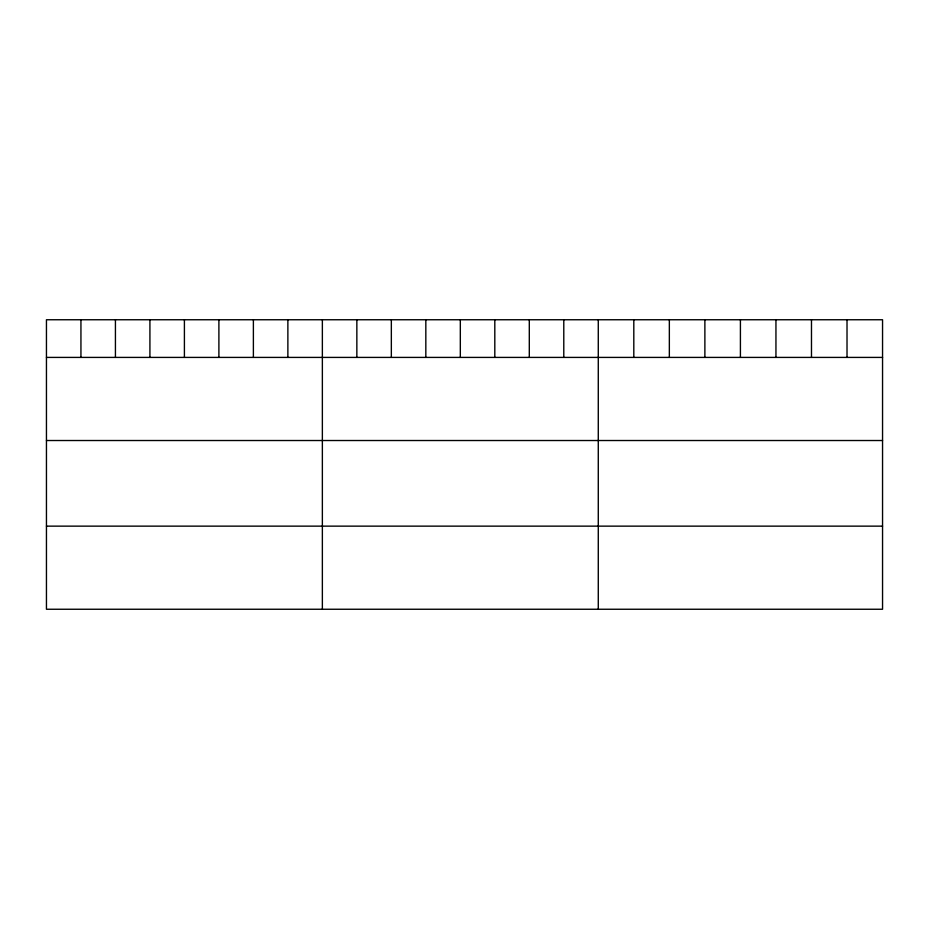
<?xml version="1.0" encoding="UTF-8"?>
<svg xmlns="http://www.w3.org/2000/svg" width="929" height="929" viewBox="0 0 929 929"><rect width="100%" height="100%" fill="white"/><g stroke="black" fill="none" stroke-linecap="round" stroke-linejoin="round"><path stroke-width="1.39" d="M882.55 357.41L882.55 609.25L46.45 609.25L46.45 319.75L882.55 319.75L882.55 357.41L46.45 357.41M46.45 440.52L882.55 440.52M46.45 526.139L882.55 526.139M847.016 319.75L847.016 357.41M811.481 319.75L811.481 357.41M775.947 319.75L775.947 357.41M740.413 319.75L740.413 357.41M704.879 319.75L704.879 357.41M669.344 319.75L669.344 357.41M633.81 319.75L633.81 357.41M598.276 319.75L598.276 609.25M563.787 319.75L563.787 357.41M529.298 319.75L529.298 357.41M494.809 319.75L494.809 357.41M460.319 319.75L460.319 357.41M425.83 319.75L425.83 357.41M391.341 319.75L391.341 357.41M356.852 319.75L356.852 357.41M322.363 319.75L322.363 609.25M287.874 319.75L287.874 357.41M253.385 319.75L253.385 357.41M218.896 319.75L218.896 357.41M184.406 319.75L184.406 357.41M149.917 319.75L149.917 357.41M115.428 319.75L115.428 357.41M80.939 319.75L80.939 357.41"/></g></svg>
